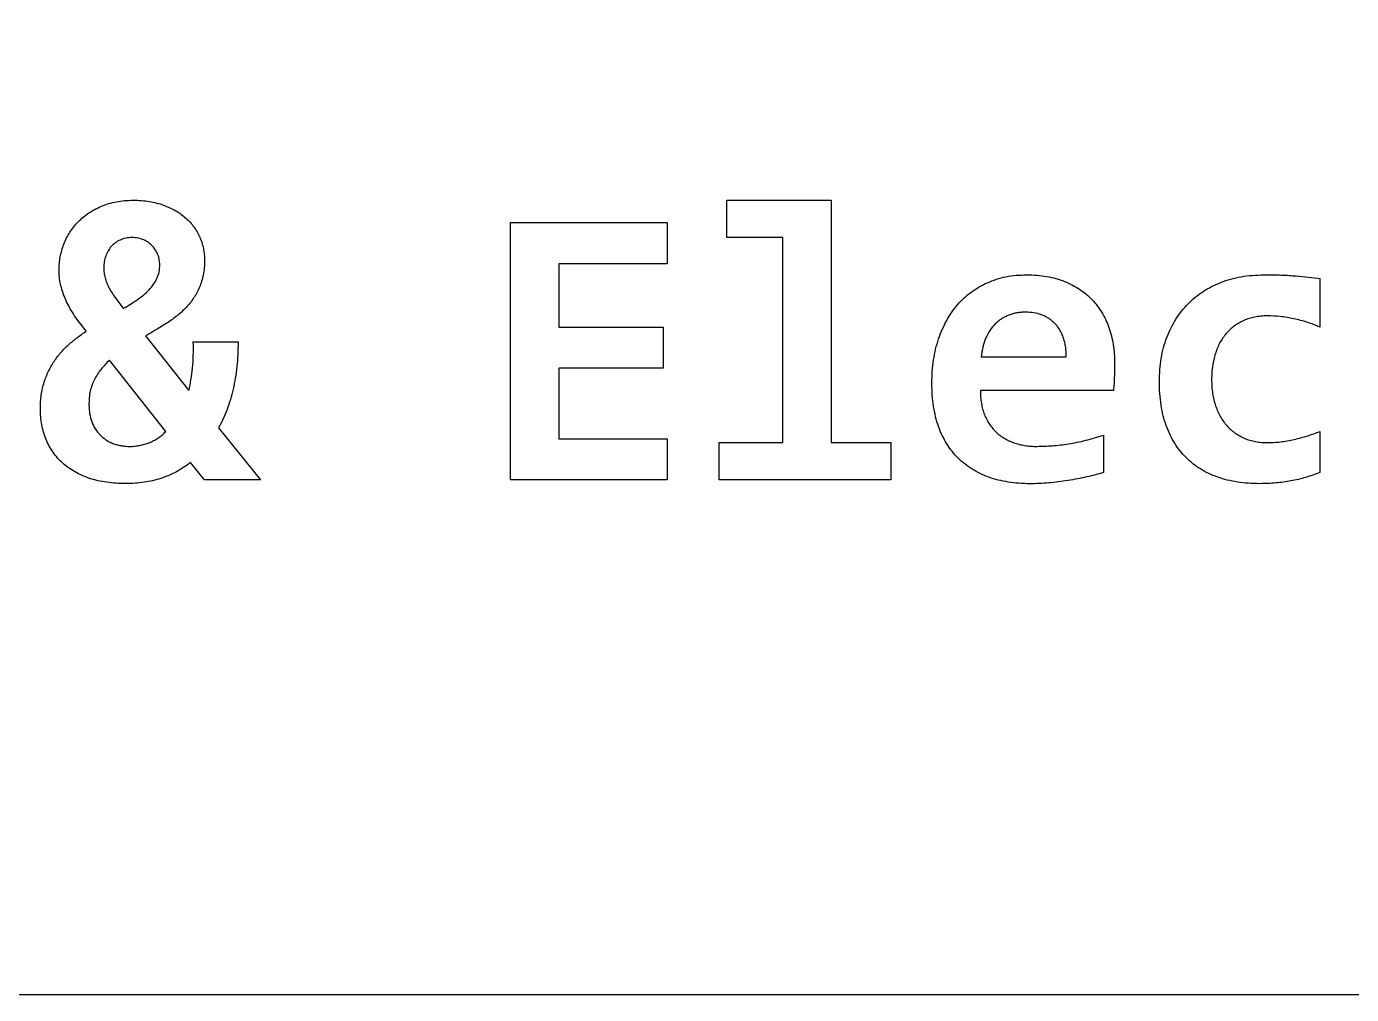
# Model space of a CAD drawing. Extents: x 0 to 260, y 0 to 99.
# Drawn here: x 97.46 to 113.81, y 0.12 to 12.07 of the extents above; entities that cross this region are included whole.
import ezdxf

# ---------------------------------------------------------------- set-up
doc = ezdxf.new("R2010")
doc.units = 0
doc.layers.get('0').update_dxf_attribs({"linetype": 'CONTINUOUS'})

msp = doc.modelspace()

# ---------------------------------------------------------------- linework, layer by layer
at = {"color": 7}
for points in [[(0.120758, 99.386226), (0.120758, 0.120751), (260.120757, 0.120751), (260.120757, 99.386226)], [(107.389598, 9.921843), (107.389598, 6.930914), (108.12583, 6.930914), (108.12583, 6.470751), (106.009164, 6.470751), (106.009164, 6.930914), (106.79141, 6.930914), (106.79141, 9.461706), (106.101192, 9.461706), (106.101192, 9.921843)], [(105.364961, 6.470751), (103.432353, 6.470751), (103.432353, 9.645751), (105.364961, 9.645751), (105.364961, 9.139603), (104.03054, 9.139603), (104.03054, 8.357362), (105.318946, 8.357362), (105.318946, 7.851188), (104.03054, 7.851188), (104.03054, 6.976925), (105.364961, 6.976925)]]:
    msp.add_lwpolyline(points, close=True, dxfattribs=at)
for points in [[(98.687842, 9.454668), (98.687826, 9.454563)], [(113.417499, 8.955558), (113.417497, 8.357362)], [(98.651899, 8.5939), (98.656926, 8.584639)], [(98.197482, 8.306297), (98.148595, 8.371729)], [(98.933013, 8.248089), (99.466498, 7.574407)], [(99.521137, 8.173318), (100.073314, 8.173318)], [(99.183201, 7.069741), (98.486513, 7.950406)], [(109.240245, 7.989115), (110.288511, 7.989247)], [(110.871607, 7.575201), (109.23018, 7.575201)], [(97.637447, 7.440131), (97.63741, 7.439946)], [(99.833168, 7.114985), (100.349402, 6.470777), (99.659183, 6.470777), (99.48663, 6.685751)], [(113.417499, 7.069026), (113.417499, 6.562905)], [(98.799282, 6.887681), (98.799266, 6.887787)], [(110.748659, 7.02291), (110.748659, 6.56272)], [(109.704705, 6.429555), (109.704703, 6.429767)]]:
    msp.add_lwpolyline(points, dxfattribs=at)
for points in [[(98.231293, 9.765104), (98.25537, 9.781244), (98.280479, 9.795955), (98.306067, 9.809686)], [(98.306067, 9.809686), (98.332814, 9.823974), (98.360082, 9.837415), (98.38803, 9.849215)], [(98.38803, 9.849215), (98.416875, 9.861386), (98.446447, 9.871969), (98.476464, 9.880859)], [(98.476464, 9.880859), (98.507672, 9.89012), (98.539363, 9.897793), (98.571367, 9.903878)], [(98.571367, 9.903878), (98.604893, 9.910228), (98.638757, 9.914726), (98.672743, 9.917636)], [(98.672743, 9.917636), (98.708366, 9.920547), (98.744119, 9.921341), (98.779864, 9.92187)], [(98.779864, 9.92187), (98.813924, 9.921843), (98.847995, 9.921843), (98.881949, 9.918166)], [(98.881949, 9.918166), (98.913963, 9.91552), (98.945872, 9.911816), (98.977574, 9.906788)], [(98.977574, 9.906788), (99.00802, 9.901761), (99.038275, 9.895676), (99.068165, 9.888003)], [(99.068165, 9.888003), (99.096605, 9.880859), (99.124717, 9.872128), (99.152284, 9.862074)], [(99.152284, 9.862074), (99.178843, 9.852284), (99.204896, 9.841436), (99.230654, 9.829715)], [(99.230654, 9.829715), (99.255366, 9.818603), (99.279811, 9.806697), (99.303271, 9.793044)], [(98.046516, 9.594712), (98.063582, 9.616408), (98.081849, 9.63694), (98.101158, 9.656546)], [(98.101158, 9.656546), (98.12079, 9.676389), (98.141523, 9.69536), (98.162988, 9.713352)], [(98.162988, 9.713352), (98.184896, 9.731608), (98.207592, 9.74915), (98.231293, 9.765104)], [(99.303271, 9.793044), (99.325867, 9.78008), (99.347554, 9.765289), (99.368697, 9.749891)], [(99.368697, 9.749891), (99.389255, 9.734809), (99.409321, 9.719278), (99.428371, 9.702451)], [(99.428371, 9.702451), (99.447051, 9.686047), (99.46476, 9.668372), (99.481576, 9.649957)], [(99.481576, 9.649957), (99.497901, 9.631966), (99.513382, 9.613445), (99.52759, 9.593892)], [(97.958082, 9.456679), (97.97057, 9.481021), (97.984302, 9.504781), (97.999063, 9.527852)], [(97.999063, 9.527852), (98.0138, 9.550871), (98.029562, 9.573255), (98.046516, 9.594712)], [(99.52759, 9.593892), (99.541957, 9.574048), (99.555038, 9.553332), (99.567135, 9.532059)], [(99.567135, 9.532059), (99.579226, 9.510892), (99.590339, 9.488985), (99.600208, 9.466628)], [(97.898413, 9.302083), (97.905848, 9.328833), (97.914341, 9.355265), (97.924289, 9.381167)], [(97.924289, 9.381167), (97.934185, 9.406832), (97.945509, 9.432126), (97.958082, 9.456679)], [(98.507362, 9.351031), (98.492493, 9.334362), (98.479629, 9.315842), (98.468537, 9.296395)], [(98.557691, 9.396328), (98.539408, 9.383099), (98.522369, 9.367938), (98.507362, 9.351031)], [(98.618085, 9.431544), (98.596839, 9.421754), (98.576585, 9.410113), (98.557691, 9.396328)], [(98.687826, 9.454563), (98.663855, 9.4498), (98.640408, 9.441863), (98.618085, 9.431544)], [(98.7655, 9.461812), (98.739412, 9.461759), (98.713311, 9.459166), (98.687842, 9.454668)], [(98.843158, 9.454668), (98.817679, 9.459431), (98.791591, 9.460754), (98.7655, 9.461812)], [(98.910741, 9.432973), (98.889018, 9.442498), (98.866338, 9.450171), (98.843158, 9.454668)], [(98.968978, 9.3999), (98.950907, 9.412864), (98.931246, 9.423977), (98.910741, 9.432973)], [(99.017151, 9.356746), (99.00244, 9.372621), (98.986438, 9.387253), (98.968978, 9.3999)], [(99.055973, 9.306422), (99.044808, 9.324414), (99.031605, 9.341162), (99.017151, 9.356746)], [(99.600208, 9.466628), (99.61005, 9.444403), (99.618676, 9.421516), (99.626084, 9.398312)], [(99.626084, 9.398312), (99.633572, 9.375029), (99.639816, 9.35119), (99.64479, 9.327139)], [(99.64479, 9.327139), (99.649738, 9.303062), (99.653389, 9.278906), (99.655585, 9.254538)], [(97.868198, 9.139603), (97.870579, 9.167331), (97.874495, 9.194927), (97.879707, 9.222285)], [(97.879707, 9.222285), (97.884813, 9.24914), (97.891084, 9.275757), (97.898413, 9.302083)], [(98.422529, 9.164103), (98.418957, 9.140026), (98.417872, 9.11579), (98.416787, 9.091448)], [(98.43978, 9.233106), (98.431922, 9.210617), (98.426021, 9.187545), (98.422529, 9.164103)], [(98.468537, 9.296395), (98.457028, 9.276286), (98.447476, 9.255014), (98.43978, 9.233106)], [(99.084014, 9.248902), (99.076367, 9.26901), (99.067213, 9.288298), (99.055973, 9.306422)], [(99.101264, 9.187783), (99.097666, 9.208685), (99.091607, 9.229058), (99.084014, 9.248902)], [(99.107006, 9.125236), (99.105948, 9.146138), (99.104889, 9.167199), (99.101264, 9.187783)], [(99.655585, 9.254538), (99.657702, 9.229402), (99.658495, 9.20424), (99.659183, 9.179105)], [(99.659183, 9.179105), (99.658654, 9.148678), (99.658125, 9.118198), (99.655585, 9.08785)], [(97.864599, 9.056206), (97.865128, 9.08404), (97.865922, 9.111874), (97.868198, 9.139603)], [(97.868912, 8.972068), (97.866028, 8.999982), (97.865314, 9.028081), (97.864599, 9.056206)], [(98.416787, 9.091448), (98.417316, 9.070017), (98.417846, 9.048612), (98.420386, 9.027446)], [(98.420386, 9.027446), (98.422767, 9.006544), (98.427318, 8.985986), (98.432609, 8.965613)], [(99.071779, 8.957728), (99.083527, 8.983393), (99.092893, 9.010089), (99.09838, 9.037526)], [(99.09838, 9.037526), (99.104122, 9.066287), (99.105551, 9.095761), (99.107006, 9.125236)], [(99.643361, 9.00231), (99.638175, 8.975614), (99.631905, 8.949156), (99.623941, 8.9232)], [(99.655585, 9.08785), (99.653204, 9.059169), (99.648865, 9.030621), (99.643361, 9.00231)], [(109.547247, 8.977836), (109.588129, 8.986038), (109.629427, 8.992124), (109.670911, 8.995828)], [(109.670911, 8.995828), (109.714154, 8.999532), (109.757599, 9.000591), (109.801045, 9.001649)], [(109.801045, 9.001649), (109.843746, 9.001596), (109.886447, 8.999003), (109.929023, 8.996622)], [(109.929023, 8.996622), (109.969489, 8.993711), (110.009843, 8.988684), (110.049811, 8.981541)], [(112.4476, 8.978577), (112.492348, 8.986515), (112.537485, 8.992336), (112.582768, 8.995775)], [(112.582768, 8.995775), (112.630114, 8.999479), (112.67762, 9.000538), (112.725125, 9.001596)], [(112.725125, 9.001596), (112.763231, 9.001464), (112.801337, 9.001596), (112.839442, 9.001596)], [(112.839442, 9.001596), (112.874438, 9.001596), (112.909433, 9.001596), (112.944412, 8.99895)], [(112.944412, 8.99895), (112.976064, 8.99895), (113.007703, 8.996304), (113.039317, 8.994717)], [(113.039317, 8.994717), (113.067853, 8.992071), (113.096369, 8.991013), (113.124875, 8.988896)], [(97.883279, 8.887243), (97.877061, 8.915262), (97.871849, 8.943573), (97.868912, 8.972068)], [(97.906298, 8.800962), (97.897302, 8.829326), (97.889735, 8.858139), (97.883279, 8.887243)], [(98.432609, 8.965613), (98.438007, 8.944975), (98.444278, 8.924417), (98.45203, 8.904494)], [(98.45203, 8.904494), (98.459888, 8.884386), (98.469228, 8.864701), (98.479353, 8.845545)], [(98.479353, 8.845545), (98.490095, 8.825172), (98.501684, 8.805355), (98.513863, 8.785855)], [(98.974717, 8.817525), (98.994666, 8.838692), (99.013423, 8.861208), (99.030078, 8.8851)], [(99.030078, 8.8851), (99.046033, 8.908119), (99.060082, 8.932275), (99.071779, 8.957728)], [(99.59662, 8.84917), (99.586645, 8.825622), (99.575744, 8.80255), (99.563547, 8.78014)], [(99.623941, 8.9232), (99.616215, 8.898065), (99.606902, 8.873405), (99.59662, 8.84917)], [(109.118018, 8.789453), (109.148801, 8.812207), (109.180589, 8.833533), (109.213642, 8.852715)], [(109.213642, 8.852715), (109.247288, 8.872294), (109.282244, 8.889545), (109.317893, 8.905208)], [(109.317893, 8.905208), (109.354314, 8.921348), (109.391457, 8.935582), (109.429335, 8.947621)], [(109.429335, 8.947621), (109.467998, 8.959792), (109.507426, 8.969846), (109.547247, 8.977836)], [(110.049811, 8.981541), (110.087836, 8.974661), (110.125511, 8.966195), (110.162691, 8.955611)], [(110.162691, 8.955611), (110.198238, 8.945557), (110.233332, 8.933916), (110.267661, 8.920395)], [(110.267661, 8.920395), (110.300979, 8.907166), (110.333576, 8.892244), (110.365442, 8.875813)], [(110.365442, 8.875813), (110.396012, 8.859938), (110.425908, 8.842978), (110.454595, 8.824034)], [(111.978109, 8.795962), (112.012048, 8.818187), (112.047039, 8.838613), (112.083079, 8.857054)], [(112.083079, 8.857054), (112.120227, 8.876104), (112.15849, 8.892932), (112.197396, 8.908119)], [(112.197396, 8.908119), (112.237247, 8.923729), (112.277772, 8.937435), (112.318903, 8.949103)], [(112.318903, 8.949103), (112.361253, 8.961009), (112.404243, 8.970798), (112.4476, 8.978577)], [(113.124875, 8.988896), (113.176484, 8.984927), (113.228063, 8.980429), (113.279455, 8.974608)], [(113.279455, 8.974608), (113.32557, 8.969317), (113.371534, 8.962438), (113.417499, 8.955558)], [(97.938654, 8.713967), (97.926589, 8.742463), (97.915661, 8.771461), (97.906298, 8.800962)], [(97.979635, 8.626972), (97.964845, 8.655415), (97.95115, 8.68444), (97.938654, 8.713967)], [(98.513863, 8.785855), (98.526775, 8.765217), (98.540345, 8.744897), (98.554127, 8.724736)], [(98.554127, 8.724736), (98.569076, 8.70304), (98.584284, 8.681238), (98.600141, 8.660045)], [(98.746802, 8.639937), (98.775242, 8.657929), (98.803325, 8.676635), (98.830921, 8.696029)], [(98.830921, 8.696029), (98.857533, 8.714814), (98.883692, 8.734049), (98.908571, 8.754978)], [(98.908571, 8.754978), (98.931801, 8.774557), (98.953918, 8.79538), (98.974717, 8.817525)], [(99.524722, 8.716137), (99.511096, 8.6955), (99.496901, 8.67518), (99.481584, 8.655759)], [(99.563547, 8.78014), (99.551614, 8.758179), (99.538465, 8.736986), (99.524722, 8.716137)], [(108.949777, 8.633428), (108.97486, 8.662665), (109.001344, 8.690711), (109.029584, 8.716851)], [(109.029584, 8.716851), (109.057578, 8.742781), (109.087297, 8.766778), (109.118018, 8.789453)], [(110.454595, 8.824034), (110.482605, 8.805513), (110.509462, 8.785299), (110.53512, 8.763656)], [(110.53512, 8.763656), (110.560533, 8.742225), (110.584767, 8.719391), (110.607737, 8.695341)], [(110.607737, 8.695341), (110.630647, 8.671264), (110.652296, 8.646208), (110.672445, 8.619855)], [(111.791894, 8.643535), (111.819793, 8.672269), (111.849313, 8.699442), (111.880328, 8.724762)], [(111.880328, 8.724762), (111.911564, 8.750162), (111.944315, 8.773922), (111.978109, 8.795962)], [(98.028525, 8.540692), (98.011274, 8.568896), (97.994877, 8.59763), (97.979635, 8.626972)], [(98.084606, 8.45584), (98.064868, 8.483409), (98.04623, 8.511773), (98.028525, 8.540692)], [(98.600141, 8.660045), (98.616916, 8.637556), (98.63441, 8.615754), (98.651899, 8.5939)], [(98.656926, 8.584639), (98.687017, 8.602895), (98.717105, 8.621072), (98.746802, 8.639937)], [(99.432695, 8.599667), (99.398518, 8.563552), (99.362019, 8.529579), (99.323409, 8.498306)], [(99.481584, 8.655759), (99.466239, 8.63618), (99.449752, 8.617712), (99.432695, 8.599667)], [(108.815329, 8.440044), (108.834476, 8.474599), (108.855311, 8.508254), (108.87788, 8.540692)], [(108.87788, 8.540692), (108.900229, 8.572812), (108.924278, 8.603742), (108.949777, 8.633428)], [(109.581758, 8.504999), (109.566084, 8.498914), (109.550778, 8.49177), (109.535743, 8.484097)], [(109.629929, 8.520874), (109.613591, 8.516641), (109.597489, 8.511349), (109.581758, 8.504999)], [(109.680257, 8.531722), (109.663342, 8.528812), (109.646514, 8.525372), (109.629929, 8.520874)], [(109.733462, 8.538866), (109.715639, 8.53622), (109.697901, 8.534897), (109.680257, 8.531722)], [(109.789545, 8.541512), (109.770818, 8.541459), (109.752093, 8.541459), (109.733462, 8.538866)], [(109.890205, 8.533574), (109.856989, 8.538866), (109.823269, 8.540189), (109.789545, 8.541512)], [(109.984391, 8.508439), (109.953879, 8.519816), (109.922277, 8.528547), (109.890205, 8.533574)], [(110.028249, 8.489654), (110.013972, 8.496533), (109.999312, 8.502883), (109.984391, 8.508439)], [(110.672445, 8.619855), (110.692691, 8.593397), (110.711419, 8.565774), (110.728525, 8.537173)], [(110.728525, 8.537173), (110.745927, 8.508095), (110.761648, 8.478012), (110.775978, 8.447294)], [(111.642347, 8.453723), (111.664045, 8.488013), (111.687672, 8.52106), (111.712806, 8.552942)], [(111.712806, 8.552942), (111.737645, 8.584427), (111.763956, 8.614749), (111.791894, 8.643535)], [(98.148595, 8.371729), (98.126873, 8.399484), (98.105129, 8.427212), (98.084606, 8.45584)], [(99.199745, 8.409141), (99.156549, 8.380751), (99.112536, 8.353658), (99.068173, 8.327173)], [(99.323409, 8.498306), (99.283922, 8.466291), (99.242229, 8.437081), (99.199745, 8.409141)], [(108.760687, 8.329316), (108.77726, 8.366993), (108.795379, 8.404008), (108.815329, 8.440044)], [(109.414236, 8.396494), (109.3895, 8.372417), (109.367254, 8.345482), (109.34809, 8.316696)], [(109.452342, 8.430281), (109.439144, 8.419698), (109.426389, 8.408321), (109.414236, 8.396494)], [(109.492604, 8.459756), (109.478629, 8.45076), (109.465273, 8.440706), (109.452342, 8.430281)], [(109.535743, 8.484097), (109.520987, 8.476689), (109.506491, 8.468487), (109.492604, 8.459756)], [(110.06923, 8.466635), (110.056022, 8.475102), (110.042322, 8.482775), (110.028249, 8.489654)], [(110.108055, 8.438589), (110.095638, 8.448643), (110.082689, 8.457904), (110.06923, 8.466635)], [(110.143285, 8.406971), (110.132085, 8.418084), (110.120329, 8.428667), (110.108055, 8.438589)], [(110.175639, 8.371015), (110.165593, 8.383714), (110.154726, 8.395621), (110.143285, 8.406971)], [(110.204398, 8.330031), (110.195563, 8.344318), (110.186038, 8.357944), (110.175639, 8.371015)], [(110.775978, 8.447294), (110.790662, 8.415835), (110.803882, 8.383688), (110.815521, 8.350959)], [(110.815521, 8.350959), (110.827443, 8.317436), (110.837706, 8.283332), (110.846437, 8.248856)], [(111.530905, 8.228669), (111.545984, 8.268541), (111.563029, 8.307673), (111.581953, 8.345879)], [(111.581953, 8.345879), (111.600251, 8.382815), (111.620306, 8.418904), (111.642347, 8.453723)], [(112.36204, 8.369533), (112.344101, 8.356304), (112.326691, 8.342201), (112.310273, 8.327094)], [(112.41812, 8.406918), (112.398702, 8.395541), (112.380104, 8.382841), (112.36204, 8.369533)], [(112.479952, 8.437822), (112.458811, 8.428561), (112.438035, 8.418507), (112.41812, 8.406918)], [(112.546097, 8.462957), (112.523613, 8.455813), (112.501593, 8.447347), (112.479952, 8.437822)], [(112.617276, 8.480949), (112.593244, 8.476186), (112.569421, 8.470366), (112.546097, 8.462957)], [(112.691331, 8.491797), (112.666494, 8.489151), (112.641775, 8.485976), (112.617276, 8.480949)], [(112.770418, 8.495501), (112.744013, 8.495448), (112.717605, 8.495448), (112.691331, 8.491797)], [(112.929312, 8.48677), (112.876586, 8.492061), (112.823502, 8.493649), (112.770418, 8.495501)], [(113.097552, 8.459438), (113.041854, 8.47108), (112.985788, 8.481134), (112.929312, 8.48677)], [(113.263636, 8.416311), (113.20933, 8.434038), (113.153627, 8.447664), (113.097552, 8.459438)], [(113.417497, 8.357362), (113.366639, 8.378264), (113.315782, 8.399246), (113.263636, 8.416311)], [(97.982508, 8.13879), (98.016018, 8.169243), (98.050863, 8.198215), (98.086759, 8.225785)], [(98.086759, 8.225785), (98.122954, 8.253566), (98.160218, 8.279945), (98.197482, 8.306297)], [(99.068173, 8.327173), (99.023355, 8.300424), (98.97818, 8.274256), (98.933013, 8.248089)], [(99.521134, 8.007239), (99.522722, 8.062563), (99.521928, 8.117941), (99.521137, 8.173318)], [(100.073314, 8.173318), (100.072785, 8.121539), (100.071992, 8.069733), (100.069716, 8.018034)], [(108.678723, 8.084153), (108.688838, 8.126831), (108.700718, 8.169111), (108.714672, 8.210677)], [(108.714672, 8.210677), (108.728168, 8.250894), (108.743607, 8.290475), (108.760687, 8.329316)], [(109.297762, 8.222504), (109.282527, 8.187129), (109.270035, 8.150564), (109.261094, 8.113231)], [(109.34809, 8.316696), (109.328347, 8.287009), (109.311877, 8.255286), (109.297762, 8.222504)], [(110.229562, 8.284734), (110.221947, 8.300344), (110.213542, 8.315373), (110.204398, 8.330031)], [(110.251131, 8.23441), (110.244776, 8.251608), (110.237608, 8.268356), (110.229562, 8.284734)], [(110.268387, 8.179774), (110.263545, 8.198294), (110.257783, 8.216498), (110.251131, 8.23441)], [(110.280611, 8.120798), (110.27755, 8.140642), (110.273478, 8.160353), (110.268387, 8.179774)], [(110.846437, 8.248856), (110.855393, 8.213508), (110.862741, 8.177736), (110.868726, 8.141727)], [(111.490643, 8.103574), (111.50198, 8.145907), (111.515402, 8.187685), (111.530905, 8.228669)], [(112.222558, 8.224277), (112.209406, 8.205227), (112.197028, 8.185621), (112.18589, 8.165327)], [(112.26354, 8.278199), (112.248956, 8.261001), (112.235388, 8.242877), (112.222558, 8.224277)], [(112.310273, 8.327094), (112.293681, 8.311748), (112.278103, 8.29545), (112.26354, 8.278199)], [(97.803483, 7.93387), (97.828698, 7.971943), (97.85667, 8.008218), (97.886885, 8.042428)], [(97.886885, 8.042428), (97.916841, 8.076375), (97.949007, 8.108336), (97.982508, 8.13879)], [(100.069716, 8.018034), (100.067335, 7.968319), (100.063551, 7.918683), (100.058207, 7.869206)], [(108.652839, 7.951121), (108.659755, 7.995782), (108.668304, 8.04018), (108.678723, 8.084153)], [(109.261094, 8.113231), (109.251312, 8.072379), (109.245777, 8.030602), (109.240245, 7.989115)], [(110.287083, 8.057536), (110.285945, 8.078703), (110.283844, 8.099843), (110.280611, 8.120798)], [(110.288511, 7.989247), (110.288403, 8.012001), (110.288295, 8.034808), (110.287083, 8.057536)], [(110.868726, 8.141727), (110.874906, 8.104553), (110.879634, 8.067141), (110.882386, 8.02957)], [(110.882386, 8.02957), (110.885244, 7.990597), (110.885971, 7.951491), (110.886701, 7.912386)], [(111.461884, 7.971282), (111.469498, 8.015785), (111.478962, 8.05997), (111.490643, 8.103574)], [(112.12909, 8.030152), (112.121317, 8.00581), (112.114604, 7.981072), (112.108958, 7.956121)], [(112.154974, 8.100637), (112.145314, 8.077618), (112.136694, 8.054017), (112.12909, 8.030152)], [(112.18589, 8.165327), (112.174386, 8.144425), (112.164205, 8.122703), (112.154974, 8.100637)], [(97.734461, 7.811659), (97.754649, 7.853913), (97.777623, 7.894844), (97.803483, 7.93387)], [(98.431871, 7.895056), (98.414938, 7.876535), (98.398954, 7.857352), (98.383699, 7.837535)], [(98.486513, 7.950406), (98.467966, 7.93215), (98.449418, 7.914132), (98.431871, 7.895056)], [(99.492374, 7.707413), (99.500365, 7.755091), (99.506371, 7.803086), (99.51108, 7.851214)], [(99.51108, 7.851214), (99.516134, 7.903125), (99.519679, 7.955142), (99.521134, 8.007239)], [(100.058207, 7.869206), (100.053074, 7.821819), (100.046592, 7.774564), (100.038786, 7.727548)], [(108.637022, 7.810918), (108.6402, 7.857855), (108.645637, 7.904633), (108.652839, 7.951121)], [(110.886701, 7.912386), (110.886577, 7.889367), (110.886454, 7.866401), (110.885987, 7.843382)], [(111.444628, 7.832535), (111.448128, 7.878995), (111.454018, 7.925324), (111.461884, 7.971282)], [(112.094578, 7.877752), (112.09067, 7.850764), (112.087707, 7.823671), (112.08595, 7.796498)], [(112.108958, 7.956121), (112.103097, 7.930192), (112.098388, 7.904051), (112.094578, 7.877752)], [(97.680537, 7.675054), (97.695247, 7.721753), (97.713334, 7.767421), (97.734461, 7.811659)], [(98.302456, 7.711699), (98.290973, 7.689474), (98.280866, 7.666297), (98.272259, 7.642696)], [(98.339841, 7.775702), (98.326374, 7.755065), (98.313753, 7.733686), (98.302456, 7.711699)], [(98.383699, 7.837535), (98.368273, 7.817427), (98.353621, 7.796895), (98.339841, 7.775702)], [(99.466498, 7.574407), (99.475705, 7.618645), (99.484913, 7.662884), (99.492374, 7.707413)], [(100.038786, 7.727548), (100.031219, 7.682013), (100.022435, 7.63669), (100.012182, 7.591658)], [(108.63199, 7.663466), (108.632836, 7.712705), (108.63371, 7.761891), (108.637022, 7.810918)], [(110.883111, 7.755673), (110.88192, 7.724505), (110.880809, 7.693337), (110.878798, 7.662196)], [(110.885987, 7.843382), (110.885379, 7.814146), (110.884214, 7.784909), (110.883111, 7.755673)], [(111.438875, 7.685823), (111.439907, 7.734797), (111.440966, 7.783745), (111.444628, 7.832535)], [(111.443908, 7.53554), (111.440317, 7.585493), (111.439595, 7.635658), (111.438875, 7.685823)], [(112.08595, 7.796498), (112.084098, 7.768029), (112.083595, 7.739481), (112.083076, 7.711011)], [(112.083076, 7.711011), (112.083553, 7.68159), (112.084029, 7.652089), (112.085955, 7.622667)], [(97.63741, 7.439946), (97.639262, 7.467595), (97.642093, 7.495191), (97.646035, 7.522628)], [(97.646035, 7.522628), (97.649818, 7.548822), (97.654528, 7.575095), (97.660402, 7.600998)], [(97.660402, 7.600998), (97.666064, 7.625868), (97.672837, 7.650633), (97.680537, 7.675054)], [(98.249981, 7.56647), (98.243842, 7.539006), (98.239583, 7.511092), (98.237043, 7.483073)], [(98.272259, 7.642696), (98.263183, 7.617825), (98.255749, 7.592319), (98.249981, 7.56647)], [(100.012182, 7.591658), (100.00234, 7.548398), (99.991175, 7.505457), (99.978393, 7.462965)], [(108.637022, 7.516013), (108.633665, 7.565041), (108.632826, 7.614227), (108.63199, 7.663466)], [(109.23018, 7.575201), (109.230524, 7.547843), (109.230895, 7.520485), (109.233056, 7.493259)], [(110.878798, 7.662196), (110.87692, 7.633171), (110.874263, 7.604199), (110.871607, 7.575201)], [(111.460444, 7.395337), (111.453181, 7.441877), (111.447279, 7.488629), (111.443908, 7.53554)], [(112.085955, 7.622667), (112.087781, 7.594515), (112.090924, 7.566417), (112.095303, 7.538556)], [(112.095303, 7.538556), (112.099473, 7.511965), (112.104767, 7.485586), (112.11112, 7.459446)], [(97.634563, 7.353057), (97.635092, 7.382161), (97.635621, 7.411159), (97.637447, 7.440131)], [(98.237043, 7.483073), (98.234291, 7.452963), (98.233524, 7.422721), (98.23273, 7.39248)], [(98.23273, 7.39248), (98.234582, 7.356602), (98.236355, 7.320725), (98.24207, 7.28535)], [(99.978393, 7.462965), (99.965931, 7.421531), (99.951902, 7.380573), (99.936692, 7.340039)], [(108.652839, 7.37798), (108.645587, 7.423753), (108.640184, 7.469817), (108.637022, 7.516013)], [(108.678723, 7.249287), (108.668198, 7.291753), (108.659692, 7.334721), (108.652839, 7.37798)], [(109.233056, 7.493259), (109.23512, 7.467595), (109.238787, 7.441851), (109.243121, 7.416318)], [(109.243121, 7.416318), (109.247225, 7.392241), (109.251919, 7.368085), (109.258221, 7.344431)], [(111.486328, 7.263045), (111.475552, 7.306675), (111.467379, 7.350913), (111.460444, 7.395337)], [(112.11112, 7.459446), (112.11725, 7.43431), (112.124365, 7.409254), (112.132688, 7.384674)], [(112.132688, 7.384674), (112.1407, 7.361126), (112.149828, 7.337764), (112.16001, 7.31493)], [(97.638875, 7.25016), (97.635965, 7.284318), (97.63525, 7.318634), (97.634563, 7.353057)], [(97.652528, 7.15237), (97.646522, 7.184755), (97.64168, 7.217378), (97.638875, 7.25016)], [(98.24207, 7.28535), (98.24752, 7.251801), (98.256463, 7.218675), (98.268671, 7.186845)], [(99.888519, 7.224284), (99.871242, 7.187269), (99.852205, 7.151127), (99.833168, 7.114985)], [(99.936692, 7.340039), (99.922007, 7.300881), (99.906193, 7.262119), (99.888519, 7.224284)], [(108.714672, 7.129219), (108.700665, 7.168589), (108.688775, 7.2087), (108.678723, 7.249287)], [(109.258221, 7.344431), (109.264264, 7.321677), (109.271789, 7.299399), (109.280509, 7.277544)], [(109.280509, 7.277544), (109.288831, 7.256642), (109.298242, 7.236349), (109.308549, 7.216452)], [(109.308549, 7.216452), (109.318625, 7.196873), (109.329557, 7.177929), (109.341622, 7.159646)], [(111.523715, 7.140808), (111.509103, 7.180866), (111.496546, 7.221691), (111.486328, 7.263045)], [(112.16001, 7.31493), (112.169754, 7.293234), (112.180464, 7.271697), (112.192363, 7.250954)], [(112.192363, 7.250954), (112.204013, 7.230581), (112.2168, 7.211002), (112.230469, 7.192005)], [(97.674091, 7.058919), (97.665281, 7.089637), (97.658349, 7.120911), (97.652528, 7.15237)], [(97.705008, 6.970469), (97.693075, 6.999362), (97.682677, 7.028889), (97.674091, 7.058919)], [(98.268671, 7.186845), (98.280207, 7.156762), (98.294627, 7.127843), (98.311809, 7.100591)], [(98.311809, 7.100591), (98.32861, 7.073974), (98.348033, 7.048971), (98.370046, 7.026534)], [(99.135031, 7.025264), (99.151673, 7.039552), (99.167437, 7.05466), (99.183201, 7.069741)], [(108.760687, 7.018491), (108.743404, 7.054554), (108.728071, 7.091542), (108.714672, 7.129219)], [(109.341622, 7.159646), (109.353314, 7.141919), (109.36607, 7.12488), (109.379728, 7.108608)], [(109.379728, 7.108608), (109.393254, 7.092468), (109.407663, 7.077123), (109.422867, 7.062571)], [(109.422867, 7.062571), (109.438112, 7.048018), (109.454155, 7.034234), (109.471038, 7.021587)], [(111.571168, 7.027937), (111.553597, 7.06482), (111.537713, 7.10247), (111.523715, 7.140808)], [(112.230469, 7.192005), (112.243719, 7.173484), (112.257796, 7.15573), (112.272889, 7.138797)], [(112.272889, 7.138797), (112.287774, 7.122128), (112.303645, 7.106253), (112.320341, 7.091331)], [(112.320341, 7.091331), (112.337018, 7.076514), (112.354518, 7.062465), (112.372827, 7.049632)], [(112.372827, 7.049632), (112.39108, 7.036932), (112.410141, 7.025291), (112.429626, 7.014416)], [(113.265076, 7.014363), (113.291677, 7.022566), (113.318037, 7.031297), (113.344164, 7.040954)], [(113.344164, 7.040954), (113.368746, 7.04995), (113.393123, 7.059475), (113.417499, 7.069026)], [(97.74455, 6.887787), (97.729866, 6.914589), (97.716687, 6.942212), (97.705008, 6.970469)], [(97.792003, 6.811587), (97.774805, 6.836193), (97.758949, 6.86154), (97.74455, 6.887787)], [(98.370046, 7.026534), (98.392006, 7.004045), (98.416536, 6.984307), (98.442664, 6.966844)], [(98.442664, 6.966844), (98.469574, 6.948853), (98.498184, 6.933375), (98.528222, 6.921548)], [(98.528222, 6.921548), (98.543965, 6.915462), (98.560078, 6.910171), (98.576392, 6.905673)], [(98.576392, 6.905673), (98.593219, 6.901175), (98.610269, 6.897206), (98.627441, 6.894296)], [(98.627441, 6.894296), (98.645062, 6.891121), (98.662813, 6.888475), (98.680646, 6.887152)], [(98.680646, 6.887152), (98.699272, 6.884506), (98.718005, 6.884506), (98.736729, 6.884506)], [(98.736729, 6.884506), (98.757605, 6.884691), (98.778502, 6.884691), (98.799282, 6.887681)], [(98.799266, 6.887787), (98.819507, 6.890433), (98.839666, 6.892549), (98.859663, 6.896518)], [(98.859663, 6.896518), (98.879507, 6.900222), (98.899184, 6.90472), (98.918617, 6.910276)], [(98.918617, 6.910276), (98.938117, 6.915833), (98.957355, 6.922183), (98.976135, 6.929591)], [(98.976135, 6.929591), (98.995053, 6.937264), (99.013484, 6.945995), (99.031496, 6.95552)], [(99.031496, 6.95552), (99.049753, 6.96531), (99.067546, 6.975628), (99.084701, 6.987164)], [(99.084701, 6.987164), (99.10219, 6.998806), (99.119021, 7.011506), (99.135031, 7.025264)], [(108.816048, 6.917103), (108.795791, 6.949885), (108.777335, 6.983751), (108.760687, 7.018491)], [(108.880755, 6.824366), (108.857435, 6.854), (108.835879, 6.885035), (108.816048, 6.917103)], [(109.471038, 7.021587), (109.488072, 7.008887), (109.50596, 6.997245), (109.524242, 6.986371)], [(109.524242, 6.986371), (109.542951, 6.975258), (109.562074, 6.964675), (109.581761, 6.955441)], [(109.581761, 6.955441), (109.601885, 6.945916), (109.6226, 6.937714), (109.643592, 6.930305)], [(109.643592, 6.930305), (109.665336, 6.922632), (109.687375, 6.915753), (109.709738, 6.910197)], [(109.709738, 6.910197), (109.732725, 6.904376), (109.756052, 6.900143), (109.779479, 6.896439)], [(109.779479, 6.896439), (109.803585, 6.892735), (109.827797, 6.889559), (109.852096, 6.887707)], [(109.852096, 6.887707), (109.877676, 6.885062), (109.903351, 6.885062), (109.929026, 6.884797)], [(109.929026, 6.884797), (109.991886, 6.887443), (110.054747, 6.887972), (110.117397, 6.892735)], [(110.117397, 6.892735), (110.184547, 6.897762), (110.251454, 6.906493), (110.317992, 6.917076)], [(110.317992, 6.917076), (110.353099, 6.922632), (110.388104, 6.928718), (110.422962, 6.935862)], [(110.422962, 6.935862), (110.458605, 6.943005), (110.494094, 6.950943), (110.529371, 6.959674)], [(110.529371, 6.959674), (110.565772, 6.96867), (110.601945, 6.978724), (110.637936, 6.989149)], [(110.637936, 6.989149), (110.674973, 6.999997), (110.711816, 7.011374), (110.748659, 7.02291)], [(111.627248, 6.924405), (111.606521, 6.957743), (111.588064, 6.992482), (111.571168, 7.027937)], [(111.693394, 6.830928), (111.669708, 6.860932), (111.647405, 6.891994), (111.627248, 6.924405)], [(112.429626, 7.014416), (112.449499, 7.003304), (112.469813, 6.992985), (112.490739, 6.984201)], [(112.490739, 6.984201), (112.51203, 6.975205), (112.533953, 6.967797), (112.556165, 6.961182)], [(112.556165, 6.961182), (112.578898, 6.954568), (112.601933, 6.949011), (112.625187, 6.944778)], [(112.625187, 6.944778), (112.649206, 6.94028), (112.673459, 6.936841), (112.697804, 6.934724)], [(112.697804, 6.934724), (112.72314, 6.932078), (112.748578, 6.931813), (112.774015, 6.93102)], [(112.774015, 6.93102), (112.799913, 6.93102), (112.82581, 6.933666), (112.851665, 6.93393)], [(112.851665, 6.93393), (112.878804, 6.936576), (112.905897, 6.937899), (112.932909, 6.941074)], [(112.932909, 6.941074), (112.961061, 6.944249), (112.989125, 6.948482), (113.017029, 6.953245)], [(113.017029, 6.953245), (113.044988, 6.958272), (113.072786, 6.964093), (113.100431, 6.970443)], [(113.100431, 6.970443), (113.128109, 6.976793), (113.155633, 6.983936), (113.183113, 6.991345)], [(113.183113, 6.991345), (113.210547, 6.998488), (113.237937, 7.006161), (113.265076, 7.014363)], [(97.847364, 6.741128), (97.827626, 6.763618), (97.809161, 6.787113), (97.792003, 6.811587)], [(97.910634, 6.677126), (97.88825, 6.696969), (97.867174, 6.718559), (97.847364, 6.741128)], [(108.954091, 6.741684), (108.928024, 6.767878), (108.903546, 6.795394), (108.880755, 6.824366)], [(109.036773, 6.668341), (109.007819, 6.691096), (108.980159, 6.715622), (108.954091, 6.741684)], [(111.768167, 6.746102), (111.741524, 6.772772), (111.716785, 6.801321), (111.693394, 6.830928)], [(111.853007, 6.671331), (111.823359, 6.694615), (111.794811, 6.719432), (111.768167, 6.746102)], [(97.982532, 6.62032), (97.957582, 6.638047), (97.933428, 6.656806), (97.910634, 6.677126)], [(98.061619, 6.569996), (98.034393, 6.585342), (98.008051, 6.602248), (97.982532, 6.62032)], [(98.148616, 6.526869), (98.118967, 6.539833), (98.089821, 6.554121), (98.061619, 6.569996)], [(99.312637, 6.572165), (99.282168, 6.556026), (99.250926, 6.541156), (99.219171, 6.527583)], [(99.401791, 6.625373), (99.372962, 6.606323), (99.343189, 6.588437), (99.312637, 6.572165)], [(99.48663, 6.685751), (99.458669, 6.665113), (99.430708, 6.644582), (99.401791, 6.625373)], [(109.128083, 6.604365), (109.096515, 6.623944), (109.065985, 6.645323), (109.036773, 6.668341)], [(109.227302, 6.549702), (109.193296, 6.566106), (109.160154, 6.584389), (109.128083, 6.604365)], [(109.335149, 6.504406), (109.298458, 6.517635), (109.26242, 6.532742), (109.227302, 6.549702)], [(110.748659, 6.56272), (110.715663, 6.55293), (110.682667, 6.542876), (110.64944, 6.53396)], [(111.945754, 6.6059), (111.913625, 6.625743), (111.882762, 6.647889), (111.853007, 6.671331)], [(112.047849, 6.550549), (112.012831, 6.567218), (111.97863, 6.585447), (111.945754, 6.6059)], [(112.157853, 6.505252), (112.120446, 6.518481), (112.083719, 6.533563), (112.047849, 6.550549)], [(113.417499, 6.562905), (113.359666, 6.541209), (113.301833, 6.519566), (113.242788, 6.501786)], [(98.2428, 6.490197), (98.210873, 6.501045), (98.179475, 6.513216), (98.148616, 6.526869)], [(98.344178, 6.461437), (98.309949, 6.469375), (98.276087, 6.4789), (98.2428, 6.490197)], [(98.453461, 6.441329), (98.416779, 6.446621), (98.380272, 6.452971), (98.344178, 6.461437)], [(98.568497, 6.429158), (98.530026, 6.431804), (98.491649, 6.435773), (98.453461, 6.441329)], [(98.691443, 6.424925), (98.650425, 6.424845), (98.609409, 6.427571), (98.568497, 6.429158)], [(98.803603, 6.429158), (98.766283, 6.426512), (98.728863, 6.425718), (98.691443, 6.424925)], [(98.912886, 6.441329), (98.876625, 6.435773), (98.840163, 6.431539), (98.803603, 6.429158)], [(99.018577, 6.461437), (98.983649, 6.453235), (98.948364, 6.446621), (98.912886, 6.441329)], [(99.120672, 6.490197), (99.087099, 6.479085), (99.05301, 6.46956), (99.018577, 6.461437)], [(99.219171, 6.527583), (99.186862, 6.513825), (99.15402, 6.501125), (99.120672, 6.490197)], [(109.450904, 6.46919), (109.411753, 6.478979), (109.373102, 6.490621), (109.335149, 6.504406)], [(109.574568, 6.444848), (109.533022, 6.451198), (109.491692, 6.459135), (109.450904, 6.46919)], [(109.704703, 6.429767), (109.661157, 6.432942), (109.617745, 6.438233), (109.574568, 6.444848)], [(109.842748, 6.424263), (109.796684, 6.424475), (109.75062, 6.427174), (109.704705, 6.429555)], [(109.957066, 6.426909), (109.918982, 6.424263), (109.880865, 6.424263), (109.842748, 6.424263)], [(110.074259, 6.434053), (110.035246, 6.430878), (109.996173, 6.428232), (109.957066, 6.426909)], [(110.193609, 6.446224), (110.153923, 6.441197), (110.114122, 6.437228), (110.074259, 6.434053)], [(110.311521, 6.463422), (110.272334, 6.456807), (110.233028, 6.450986), (110.193609, 6.446224)], [(110.427276, 6.484324), (110.38876, 6.476915), (110.350198, 6.470036), (110.311521, 6.463422)], [(110.540875, 6.507342), (110.503142, 6.49914), (110.465231, 6.491467), (110.427276, 6.484324)], [(110.64944, 6.53396), (110.613487, 6.52417), (110.577264, 6.515439), (110.540875, 6.507342)], [(112.276484, 6.47001), (112.236414, 6.479799), (112.196765, 6.491441), (112.157853, 6.505252)], [(112.402305, 6.444874), (112.360031, 6.451489), (112.318031, 6.459691), (112.276484, 6.47001)], [(112.536034, 6.429793), (112.491282, 6.432703), (112.446643, 6.437995), (112.402305, 6.444874)], [(112.676953, 6.424766), (112.629939, 6.424792), (112.582925, 6.427412), (112.536034, 6.429793)], [(112.873234, 6.433497), (112.80798, 6.428206), (112.742467, 6.426618), (112.676953, 6.424766)], [(113.061606, 6.458633), (112.999233, 6.447256), (112.936354, 6.438524), (112.873234, 6.433497)], [(113.242788, 6.501786), (113.183374, 6.483795), (113.122732, 6.469877), (113.061606, 6.458633)]]:
    msp.add_open_spline(points, degree=3, dxfattribs=at)

doc.saveas('drawing.dxf')
